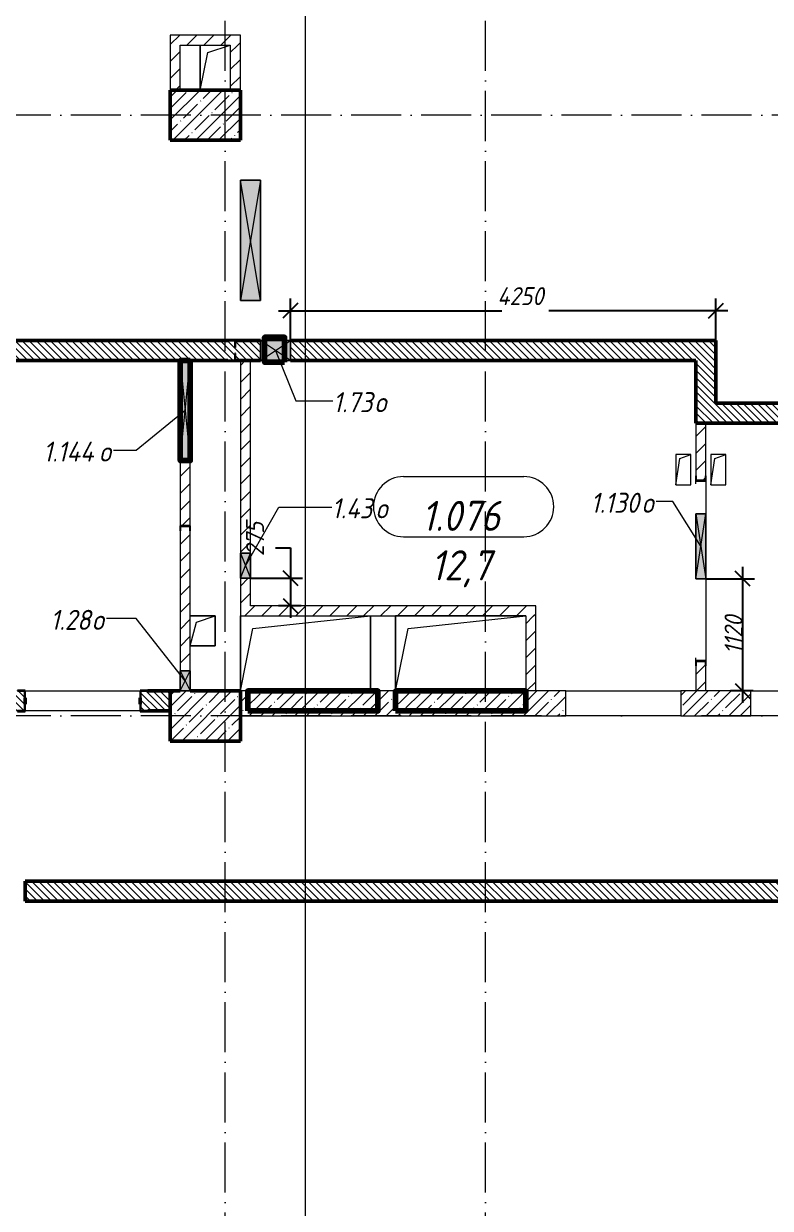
# Model space of a CAD drawing. Header units: millimetres. Extents: x -356862 to 418287, y 0 to 839748.
# Drawn here: x -164079 to -156622, y 486580 to 498411 of the extents above; entities that cross this region are included whole.
import ezdxf

# ---------------------------------------------------------------- set-up
doc = ezdxf.new("R2010")
doc.units = ezdxf.units.MM
doc.linetypes.add('50_200_ШТРИХ_1Т_ш5_п1_п1_', pattern=[700, 500, -100, 0, -100])
for name, color, linetype, lineweight in [('9.7) Заделка 956 шт', 6, 'Continuous', 158), ('A-____-____-DIMS', 7, 'Continuous', 9), ('A-DETL-GENF-OTLN', 7, 'Continuous', 9), ('A-FLOR-____-OTLN', 7, 'Continuous', 9), ('A-GENM-____-MCUT', 7, 'Continuous', 25), ('A-GENM-____-OTLN', 7, 'Continuous', 9), ('A-GENM-____-OTLN-1', 7, 'Continuous', 25), ('A-GLAZ-____-IDEN', 7, 'Continuous', 9), ('A-GLAZ-____-OTLN', 7, 'Continuous', 9), ('A-WALL-____-MCUT-1', 7, 'Continuous', 9), ('A-WALL-____-MCUT-2', 7, 'Continuous', 50), ('A-WALL-____-OTLN', 7, 'Continuous', 9), ('A-WALL-____-PATT-1', 7, 'Continuous', 9), ('A-WALL-FNSH-MCUT-1', 7, 'Continuous', 9), ('I-WALL-____-OTLN', 7, 'Continuous', 9), ('S-COLS-____-MCUT', 7, 'Continuous', 50), ('S-COLS-____-OTLN', 7, 'Continuous', 9), ('S-GRID-____-OTLN-1', 7, '50_200_ШТРИХ_1Т_ш5_п1_п1_', 9)]:
    doc.layers.add(name, color=color, linetype=linetype, lineweight=lineweight)
doc.layers.add('A-AREA-IDEN-1', color=7, linetype='Continuous', lineweight=9, true_color=0x000000)
doc.layers.add('G-____-____-SYMB-1', color=9, linetype='Continuous', lineweight=9, true_color=0x808080)
doc.styles.add('ISOCPEUR_I', font='isocpeui.ttf', dxfattribs={"width": 0.9, "height": 2.5})
doc.styles.add('ISOCPEUR_I_10', font='isocpeui.ttf', dxfattribs={"width": 0.9, "height": 180})
doc.styles.add('ISOCPEUR_I_9', font='isocpeui.ttf', dxfattribs={"width": 0.9, "height": 250})
doc.dimstyles.new('ISO-1_8_0_9К_СРЕДНИЙ_Кладочные_3', dxfattribs={"dimscale": 304.8, "dimtxt": 179.276612, "dimasz": 0.492126, "dimexe": 0.393701, "dimexo": 0, "dimgap": 0, "dimtad": 1, "dimdec": 3, "dimrnd": 0.001, "dimdsep": 46, "dimtxsty": 'ISOCPEUR_I_10', "dimblk1": 'OBLIQUE', "dimblk2": 'OBLIQUE', "dimsah": 1, "dimcen": 0.09, "dimdle": 0.393701, "dimazin": 0, "dimtfac": 1, "dimtdec": 4, "dimtix": 1, "dimtmove": 0, "dimatfit": 3, "dimfxl": 1, "dimtvp": 1, "dimtolj": 1, "dimtzin": 0, "dimarcsym": 2})
doc.dimstyles.new('ISO-1_8_0_9К_СРЕДНИЙ_Кладочные_4', dxfattribs={"dimscale": 304.8, "dimtxt": 179.276612, "dimasz": 0.492126, "dimexe": 0.393701, "dimexo": 0, "dimgap": 0, "dimtad": 1, "dimdec": 3, "dimrnd": 0.001, "dimdsep": 46, "dimtxsty": 'ISOCPEUR_I_10', "dimblk1": 'OBLIQUE', "dimblk2": 'OBLIQUE', "dimsah": 1, "dimcen": 0.09, "dimdle": 0.393701, "dimazin": 0, "dimtfac": 1, "dimtdec": 4, "dimtix": 1, "dimtmove": 1, "dimatfit": 3, "dimfxl": 1, "dimtvp": 1, "dimtolj": 1, "dimtzin": 0, "dimarcsym": 2})
doc.dimstyles.new('ISO-1_8_0_9К_СРЕДНИЙ_Кладочные_5', dxfattribs={"dimscale": 304.8, "dimtxt": 179.276612, "dimasz": 0.492126, "dimexe": 0.393701, "dimexo": 0, "dimgap": 0, "dimtad": 1, "dimdec": 3, "dimrnd": 0.001, "dimdsep": 46, "dimtxsty": 'ISOCPEUR_I_10', "dimblk1": 'OBLIQUE', "dimblk2": 'OBLIQUE', "dimsah": 1, "dimcen": 0.09, "dimdle": 0.393701, "dimazin": 0, "dimtfac": 1, "dimtdec": 4, "dimtix": 1, "dimtmove": 2, "dimatfit": 3, "dimfxl": 1, "dimtvp": 1, "dimtolj": 1, "dimtzin": 0, "dimarcsym": 2})
pattern_1 = [(135, (-176515.067, 459015.94), (-35.35534, -35.35534), [])]
pattern_2 = [(45, (-176515.07, 459015.94), (-84.8528, 84.8528), [])]

# ---------------------------------------------------------------- blocks, each defined once
blk = doc.blocks.new('BSC_Колонна _Прямоугольная - 500х700-V4-АР1_План отверстий 1 этажа в осях 1-64_А-ГГ')
at = {"layer": 'S-COLS-____-OTLN'}
h = blk.add_hatch(dxfattribs=at)
h.set_pattern_fill('FP_32', color=256, style=0, pattern_type=2)
h.set_pattern_definition([(315, (-32481.04, 14250), (114.04925, 114.04925), []), (315, (-32481.04, 14135.95), (114.04925, 114.04925), [201.613, -40.323, 3.353, -36.97])])
h.paths.add_polyline_path([(-250, 125), (-250, -350), (250, -350), (250, 350), (-250, 350), (-250, 150)], flags=0)
at = {"layer": 'S-COLS-____-MCUT'}
for p, q in [((250, 350), (-250, 350)), ((-250, 350), (-250, -350)), ((250, 250), (250, 350)), ((250, -350), (250, 150)), ((-250, -350), (250, -350))]:
    blk.add_line(p, q, dxfattribs=at)
blk = doc.blocks.new('BSC_Колонна _Прямоугольная - 500х700-V119-АР1_План отверстий 1 этажа в осях 1-64_А-ГГ')
at = {"layer": 'S-COLS-____-OTLN'}
h = blk.add_hatch(dxfattribs=at)
h.set_pattern_fill('FP_152', color=256, style=0, pattern_type=2)
h.set_pattern_definition([(315, (-38481.04, 14250), (114.04925, 114.04925), []), (315, (-38481.04, 14135.95), (114.04925, 114.04925), [201.613, -40.323, 3.353, -36.97])])
h.paths.add_polyline_path([(-250, 350), (-250, -350), (250, -350), (250, 350)], flags=0)
at = {"layer": 'S-COLS-____-MCUT'}
for p, q in [((250, 350), (-250, 350)), ((-250, 350), (-250, -350)), ((250, -350), (250, 350)), ((-250, -350), (250, -350))]:
    blk.add_line(p, q, dxfattribs=at)
blk = doc.blocks.new('154_Фахверк_СКБ_Швеллер - Тип_100_4010-27736299-АР1_План отверстий 1 этажа в осях 1-64_А-ГГ')
at = {"layer": 'A-GENM-____-MCUT'}
for p, q in [((175, 50), (125, 50)), ((125, 50), (125, -50)), ((128, 47), (175, 47)), ((128, -47), (128, 47)), ((175, 47), (175, 50)), ((125, -50), (175, -50)), ((175, -47), (128, -47)), ((175, -50), (175, -47))]:
    blk.add_line(p, q, dxfattribs=at)
blk = doc.blocks.new('Фахверк_СКБ_Уголок - 200_4010-27904266-АР1_План отверстий 1 этажа в осях 1-64_А-ГГ')
at = {"layer": 'A-GENM-____-MCUT'}
for p, q in [((125, 156), (50, 156)), ((50, 156), (50, 150)), ((50, 150), (119, 150)), ((119, 150), (119, 81)), ((125, 81), (125, 156)), ((119, 81), (125, 81)), ((125, 19), (119, 19)), ((119, 19), (119, -50)), ((125, -56), (125, 19)), ((119, -50), (50, -50)), ((50, -50), (50, -56)), ((50, -56), (125, -56))]:
    blk.add_line(p, q, dxfattribs=at)
blk = doc.blocks.new('154_Стойка_СКБ_Уголок - СМ-2230_200-28216496-АР1_План отверстий 1 этажа в осях 1-64_А-ГГ')
at = {"layer": 'A-GENM-____-MCUT'}
for p, q in [((125, 156), (125, 81)), ((200, 156), (125, 156)), ((131, 81), (131, 150)), ((131, 150), (200, 150)), ((200, 150), (200, 156)), ((125, 81), (131, 81)), ((131, 19), (125, 19)), ((125, 19), (125, -56)), ((131, -50), (131, 19)), ((125, -56), (200, -56)), ((200, -50), (131, -50)), ((200, -56), (200, -50))]:
    blk.add_line(p, q, dxfattribs=at)
blk = doc.blocks.new('AR_Отверстие прямоугольное _в плите_ - AR_Отверстие прямоугольное _в плите_-30459943-АР1_План отверстий 1 этажа в осях 1-64_А-ГГ')
at = {"layer": 'A-GENM-____-OTLN'}
for p, q in [((75, 150), (-75, 150)), ((-75, 150), (-75, -150)), ((-37, 113), (75, 150)), ((75, -150), (75, 150)), ((-75, -150), (-37, 113)), ((-75, -150), (75, -150))]:
    blk.add_line(p, q, dxfattribs=at)
blk = doc.blocks.new('AR_Отверстие прямоугольное _в плите_ - AR_Отверстие прямоугольное _в плите_-V194-АР1_План отверстий 1 этажа в осях 1-64_А-ГГ')
at = {"layer": 'A-GENM-____-OTLN'}
for p, q in [((-650, 375), (-650, -375)), ((-525, 250), (650, 375)), ((650, -375), (650, 375)), ((-650, -375), (-525, 250))]:
    blk.add_line(p, q, dxfattribs=at)
blk = doc.blocks.new('AR_Отверстие прямоугольное _в плите_ - AR_Отверстие прямоугольное _в плите_-V195-АР1_План отверстий 1 этажа в осях 1-64_А-ГГ')
at = {"layer": 'A-GENM-____-OTLN'}
for p, q in [((650, 375), (-650, 375)), ((-650, 375), (-650, -375)), ((-525, 250), (650, 375)), ((-650, -375), (-525, 250))]:
    blk.add_line(p, q, dxfattribs=at)
blk = doc.blocks.new('AR_Отверстие прямоугольное _в плите_ - AR_Отверстие прямоугольное _в плите_-V208-АР1_План отверстий 1 этажа в осях 1-64_А-ГГ')
at = {"layer": 'A-GENM-____-OTLN'}
for p, q in [((125, 150), (-125, 150)), ((-63, 88), (125, 150)), ((125, -150), (125, 150)), ((-125, -150), (-63, 88)), ((-125, -150), (125, -150))]:
    blk.add_line(p, q, dxfattribs=at)
blk = doc.blocks.new('AR_Отверстие прямоугольное _в плите_ - AR_Отверстие прямоугольное _в плите_-30552603-АР1_План отверстий 1 этажа в осях 1-64_А-ГГ')
at = {"layer": 'A-GENM-____-OTLN'}
for p, q in [((-150, 225), (-150, -225)), ((-150, -225), (-75, 150)), ((-75, 150), (150, 225))]:
    blk.add_line(p, q, dxfattribs=at)
blk = doc.blocks.new('AR_Отверстие прямоугольное _в стене__БезПР - AR_Отверстие прямоугольное _в стене__БезПР-36427964-АР1_План отверстий 1 этажа в осях 1-64_А-ГГ')
at = {"layer": 'A-GLAZ-____-OTLN'}
blk.add_hatch(color=256, dxfattribs=at).paths.add_polyline_path([(-150, 100), (-150, -100), (150, -100), (150, 100)], flags=0)
at = {"layer": 'A-DETL-GENF-OTLN'}
for p, q in [((-150, -100), (-150, 100)), ((-150, 100), (150, 100)), ((150, 100), (-150, -100)), ((-150, 100), (150, -100)), ((150, 100), (-150, 100)), ((-150, 100), (-150, -100)), ((150, 100), (150, -100)), ((150, -100), (150, 100)), ((150, -100), (-150, -100)), ((-150, -100), (150, -100))]:
    blk.add_line(p, q, dxfattribs=at)
at = {"layer": 'A-GLAZ-____-OTLN'}
blk.add_line((150, 100), (-150, 100), dxfattribs=at)
blk = doc.blocks.new('AR_Отверстие прямоугольное _в стене__БезПР - AR_Отверстие прямоугольное _в стене__БезПР-36428036-АР1_План отверстий 1 этажа в осях 1-64_А-ГГ')
at = {"layer": 'A-GLAZ-____-OTLN'}
blk.add_hatch(color=256, dxfattribs=at).paths.add_polyline_path([(-100, -50), (100, -50), (100, 50), (-100, 50)], flags=0)
at = {"layer": 'A-DETL-GENF-OTLN'}
for p, q in [((-100, -50), (-100, 50)), ((-100, 50), (100, 50)), ((100, 50), (-100, -50)), ((-100, 50), (100, -50)), ((100, 50), (-100, 50)), ((-100, 50), (-100, -50)), ((100, 50), (100, -50)), ((100, -50), (100, 50)), ((100, -50), (-100, -50)), ((-100, -50), (100, -50))]:
    blk.add_line(p, q, dxfattribs=at)
at = {"layer": 'A-GLAZ-____-OTLN'}
blk.add_line((100, 50), (-100, 50), dxfattribs=at)
blk = doc.blocks.new('AR_Отверстие прямоугольное _в стене__БезПР - AR_Отверстие прямоугольное _в стене__БезПР-36428091-АР1_План отверстий 1 этажа в осях 1-64_А-ГГ')
at = {"layer": 'A-GLAZ-____-OTLN'}
blk.add_hatch(color=256, dxfattribs=at).paths.add_polyline_path([(-125, -50), (125, -50), (125, 50), (-125, 50)], flags=0)
at = {"layer": 'A-DETL-GENF-OTLN'}
for p, q in [((-125, -50), (-125, 50)), ((-125, 50), (125, 50)), ((125, 50), (-125, -50)), ((-125, 50), (125, -50)), ((125, 50), (-125, 50)), ((-125, 50), (-125, -50)), ((125, 50), (125, -50)), ((125, -50), (125, 50)), ((125, -50), (-125, -50)), ((-125, -50), (125, -50))]:
    blk.add_line(p, q, dxfattribs=at)
at = {"layer": 'A-GLAZ-____-OTLN'}
blk.add_line((125, 50), (-125, 50), dxfattribs=at)
blk = doc.blocks.new('AR_Отверстие прямоугольное _в стене__БезПР - AR_Отверстие прямоугольное _в стене__БезПР-36428237-АР1_План отверстий 1 этажа в осях 1-64_А-ГГ')
at = {"layer": 'A-GLAZ-____-OTLN'}
blk.add_hatch(color=256, dxfattribs=at).paths.add_polyline_path([(-325, -50), (325, -50), (325, 50), (-325, 50)], flags=0)
at = {"layer": 'A-DETL-GENF-OTLN'}
for p, q in [((-325, -50), (-325, 50)), ((-325, 50), (325, 50)), ((325, 50), (-325, -50)), ((-325, 50), (325, -50)), ((325, 50), (-325, 50)), ((-325, 50), (-325, -50)), ((325, 50), (325, -50)), ((325, -50), (325, 50)), ((325, -50), (-325, -50)), ((-325, -50), (325, -50))]:
    blk.add_line(p, q, dxfattribs=at)
at = {"layer": 'A-GLAZ-____-OTLN'}
blk.add_line((325, 50), (-325, 50), dxfattribs=at)
blk = doc.blocks.new('AR_Отверстие прямоугольное _в стене__БезПР - AR_Отверстие прямоугольное _в стене__БезПР-36427925-АР1_План отверстий 1 этажа в осях 1-64_А-ГГ')
at = {"layer": 'A-GLAZ-____-OTLN'}
blk.add_hatch(color=256, dxfattribs=at).paths.add_polyline_path([(500, -50), (500, 50), (-500, 50), (-500, -50)], flags=0)
at = {"layer": 'A-DETL-GENF-OTLN'}
for p, q in [((-500, -50), (-500, 50)), ((-500, 50), (500, 50)), ((500, 50), (-500, -50)), ((-500, 50), (500, -50)), ((500, 50), (-500, 50)), ((-500, 50), (-500, -50)), ((500, 50), (500, -50)), ((500, -50), (500, 50)), ((500, -50), (-500, -50)), ((-500, -50), (500, -50))]:
    blk.add_line(p, q, dxfattribs=at)
at = {"layer": 'A-GLAZ-____-OTLN'}
blk.add_line((500, 50), (-500, 50), dxfattribs=at)
blk = doc.blocks.new('AR_Отверстие прямоугольное _в стене_ - AR_Отверстие прямоугольное _в стене__ОВ-36896535-АР1_План отверстий 1 этажа в осях 1-64_А-ГГ')
at = {"layer": 'A-GLAZ-____-OTLN'}
blk.add_hatch(color=256, dxfattribs=at).paths.add_polyline_path([(600, -100), (600, 100), (-600, 100), (-600, -100)], flags=0)
at = {"layer": 'A-DETL-GENF-OTLN'}
for p, q in [((-600, -100), (-600, 100)), ((-600, 100), (600, 100)), ((600, 100), (-600, -100)), ((-600, 100), (600, -100)), ((600, 100), (-600, 100)), ((-600, 100), (-600, -100)), ((600, 100), (600, -100)), ((600, -100), (600, 100)), ((600, -100), (-600, -100)), ((-600, -100), (600, -100))]:
    blk.add_line(p, q, dxfattribs=at)
blk = doc.blocks.new('_Oblique')
at = {"color": 0, "linetype": 'ByBlock', "lineweight": -2}
blk.add_line((-0.5, -0.5), (0.5, 0.5), dxfattribs=at)
blk = doc.blocks.new('*D13412')
at = {"layer": 'A-____-____-DIMS', "color": 0, "lineweight": -2, "transparency": 16777216}
for p, q in [((-161415, 495247), (-161415, 495665)), ((-157165, 495247), (-157165, 495665)), ((-161535, 495545), (-159303, 495545)), ((-157045, 495545), (-158833, 495545))]:
    blk.add_line(p, q, dxfattribs=at)
at = {"layer": 'Defpoints', "color": 0, "transparency": 16777216}
for p in [(-157165, 495545), (-161415, 495247), (-157165, 495247)]:
    blk.add_point(p, dxfattribs=at)
at = {"layer": 'A-____-____-DIMS', "color": 0, "lineweight": -2, "transparency": 16777216, "xscale": 150, "yscale": 150, "zscale": 150, "rotation": 180}
blk.add_blockref('_Oblique', (-161415, 495545), dxfattribs=at)
at = {"layer": 'A-____-____-DIMS', "color": 0, "lineweight": -2, "transparency": 16777216, "xscale": 150, "yscale": 150, "zscale": 150}
blk.add_blockref('_Oblique', (-157165, 495545), dxfattribs=at)
at = {"layer": 'A-____-____-DIMS', "color": 0, "transparency": 16777216, "insert": (-159349, 495780), "char_height": 180, "width": 562.65, "attachment_point": 1, "line_spacing_factor": 1.149209, "style": 'ISOCPEUR_I_10'}
blk.add_mtext('\\A1;4250', dxfattribs=at)
blk = doc.blocks.new('*D13413')
at = {"layer": 'A-____-____-DIMS', "color": 0, "lineweight": -2, "transparency": 16777216}
for p, q in [((-156899, 492987), (-156899, 491627)), ((-157265, 492867), (-156779, 492867)), ((-156793, 491747), (-157019, 491747))]:
    blk.add_line(p, q, dxfattribs=at)
at = {"layer": 'Defpoints', "color": 0, "transparency": 16777216}
for p in [(-157265, 492867), (-156899, 491747), (-156793, 491747)]:
    blk.add_point(p, dxfattribs=at)
at = {"layer": 'A-____-____-DIMS', "color": 0, "lineweight": -2, "transparency": 16777216, "xscale": 150, "yscale": 150, "zscale": 150}
for p, rotation in [((-156899, 492867), 90), ((-156899, 491747), 270)]:
    blk.add_blockref('_Oblique', p, dxfattribs=dict(at, rotation=rotation))
at = {"layer": 'A-____-____-DIMS', "color": 0, "transparency": 16777216, "insert": (-156989, 492307), "char_height": 180, "width": 463.36, "attachment_point": 5, "rotation": 90, "style": 'ISOCPEUR_I_10'}
blk.add_mtext('\\A1;1120', dxfattribs=at)
blk = doc.blocks.new('*D13414')
at = {"layer": 'A-____-____-DIMS', "color": 0, "lineweight": -2, "transparency": 16777216}
for p, q in [((-161563, 493177), (-161413, 493177)), ((-161413, 493177), (-161413, 492872)), ((-161413, 492992), (-161413, 492477)), ((-161815, 492872), (-161293, 492872)), ((-161307, 492597), (-161533, 492597))]:
    blk.add_line(p, q, dxfattribs=at)
at = {"layer": 'Defpoints', "color": 0, "transparency": 16777216}
for p in [(-161815, 492872), (-161413, 492597), (-161307, 492597)]:
    blk.add_point(p, dxfattribs=at)
at = {"layer": 'A-____-____-DIMS', "color": 0, "lineweight": -2, "transparency": 16777216, "xscale": 150, "yscale": 150, "zscale": 150}
for p, rotation in [((-161413, 492872), 90), ((-161413, 492597), 270)]:
    blk.add_blockref('_Oblique', p, dxfattribs=dict(at, rotation=rotation))
at = {"layer": 'A-____-____-DIMS', "color": 0, "transparency": 16777216, "insert": (-161858, 493093), "char_height": 180, "width": 409.58, "attachment_point": 1, "rotation": 90, "line_spacing_factor": 1.149209, "style": 'ISOCPEUR_I_10'}
blk.add_mtext('\\A1;275', dxfattribs=at)
blk = doc.blocks.new('AAR_СКБ_Марка_помещения_1_5 ммп - Номер _ Площадь-27962135-АИ_План этажа_Стены_1')
at = {"layer": 'A-AREA-IDEN-1'}
for p, q in [((-2.987, 3), (3.013, 3)), ((-2.987, 0), (3.013, 0))]:
    blk.add_line(p, q, dxfattribs=at)
for centre, start, end in [((-2.987, 1.5), 90, 270), ((3.013, 1.5), 270, 90)]:
    blk.add_arc(centre, 1.5, start, end, dxfattribs=at)

msp = doc.modelspace()

# ---------------------------------------------------------------- hatches: boundary and pattern name
at = {"layer": 'A-WALL-____-PATT-1'}
h = msp.add_hatch(dxfattribs=at)
h.set_pattern_fill('FP_4', color=256, style=0, pattern_type=2)
h.set_pattern_definition(pattern_2)
h.paths.add_polyline_path([(-162515.0675, 497746.983), (-162515.0675, 498296.983), (-162615.0675, 498296.983), (-162615.0675, 497746.983)], flags=0)
h = msp.add_hatch(dxfattribs=at)
h.set_pattern_fill('FP_4', color=256, style=0, pattern_type=2)
h.set_pattern_definition(pattern_2)
h.paths.add_polyline_path([(-162015.0675, 498196.983), (-161915.0675, 498196.983), (-161915.0675, 498296.983), (-162515.0675, 498296.983), (-162515.0675, 498196.983), (-162390.3032, 498196.983)], flags=0)
h = msp.add_hatch(dxfattribs=at)
h.set_pattern_fill('FP_4', color=256, style=0, pattern_type=2)
h.set_pattern_definition(pattern_2)
h.paths.add_polyline_path([(-161915.0675, 497746.983), (-161915.0675, 498196.983), (-162015.0675, 498196.983), (-162015.0675, 497746.983)], flags=0)
h = msp.add_hatch(dxfattribs=at)
h.set_pattern_fill('FP_6', color=256, style=0, pattern_type=2)
h.set_pattern_definition(pattern_1)
h.paths.add_polyline_path([(-157365.0675, 495046.983), (-157165.0675, 495046.983), (-157165.0675, 495246.983), (-161415.0675, 495246.983), (-161415.0675, 495046.983), (-158855.3747, 495046.983)], flags=0)
h.paths.add_polyline_path([(-161965.0675, 495046.983), (-161715.0675, 495046.983), (-161715.0675, 495246.983), (-161965.0675, 495246.983), (-161965.0675, 495177.983), (-161971.0675, 495177.983), (-161971.0675, 495246.983), (-166715.0675, 495246.983), (-166715.0675, 495046.983), (-161971.0675, 495046.983), (-161971.0675, 495115.983), (-161965.0675, 495115.983)], flags=0)
h = msp.add_hatch(dxfattribs=at)
h.set_pattern_fill('FP_4', color=256, style=0, pattern_type=2)
h.set_pattern_definition(pattern_2)
h.paths.add_polyline_path([(-161815.0675, 492596.983), (-161815.0675, 492871.983), (-161915.0675, 492871.983), (-161915.0675, 492596.983)], flags=0)
h.paths.add_polyline_path([(-161915.0675, 493121.983), (-161815.0675, 493121.983), (-161815.0675, 495046.983), (-161915.0675, 495046.983), (-161915.0675, 494150.1868)], flags=0)
h = msp.add_hatch(dxfattribs=at)
h.set_pattern_fill('FP_6', color=256, style=0, pattern_type=2)
h.set_pattern_definition(pattern_1)
h.paths.add_polyline_path([(-157165.0675, 494421.983), (-157165.0675, 495046.983), (-157365.0675, 495046.983), (-157365.0675, 494421.983)], flags=0)
h = msp.add_hatch(dxfattribs=at)
h.set_pattern_fill('FP_6', color=256, style=0, pattern_type=2)
h.set_pattern_definition(pattern_1)
h.paths.add_polyline_path([(-153215.0675, 494421.983), (-153215.0675, 494621.983), (-157165.0675, 494621.983), (-157165.0675, 494421.983), (-153552.9818, 494421.983)], flags=0)
h = msp.add_hatch(dxfattribs=at)
h.set_pattern_fill('FP_4', color=256, style=0, pattern_type=2)
h.set_pattern_definition(pattern_2)
h.paths.add_polyline_path([(-157365.0675, 491746.983), (-157265.0675, 491746.983), (-157265.0675, 491996.983), (-157268.0675, 491996.983), (-157268.0675, 492043.983), (-157362.0675, 492043.983), (-157362.0675, 491996.983), (-157365.0675, 491996.983)], flags=0)
h.paths.add_polyline_path([(-157362.0675, 493849.983), (-157268.0675, 493849.983), (-157268.0675, 493896.983), (-157265.0675, 493896.983), (-157265.0675, 494421.983), (-157365.0675, 494421.983), (-157365.0675, 493896.983), (-157362.0675, 493896.983)], flags=0)
h = msp.add_hatch(dxfattribs=at)
h.set_pattern_fill('FP_4', color=256, style=0, pattern_type=2)
h.set_pattern_definition(pattern_2)
h.paths.add_polyline_path([(-162515.0675, 491946.983), (-162415.0675, 491946.983), (-162415.0675, 493346.983), (-162418.0675, 493346.983), (-162418.0675, 493393.983), (-162512.0675, 493393.983), (-162512.0675, 493346.983), (-162515.0675, 493346.983)], flags=0)
h.paths.add_polyline_path([(-162415.0675, 493396.983), (-162415.0675, 494046.983), (-162515.0675, 494046.983), (-162515.0675, 493396.983), (-162418.0675, 493396.983)], flags=0)
h = msp.add_hatch(dxfattribs=at)
h.set_pattern_fill('FP_4', color=256, style=0, pattern_type=2)
h.set_pattern_definition(pattern_2)
h.paths.add_polyline_path([(-158965.0675, 492496.983), (-158965.0675, 492596.983), (-161915.0675, 492596.983), (-161915.0675, 492496.983), (-159065.0675, 492496.983)], flags=0)
h = msp.add_hatch(dxfattribs=at)
h.set_pattern_fill('FP_4', color=256, style=0, pattern_type=2)
h.set_pattern_definition(pattern_2)
h.paths.add_polyline_path([(-158965.0675, 491746.983), (-158965.0675, 492496.983), (-159065.0675, 492496.983), (-159065.0675, 491746.983)], flags=0)
h = msp.add_hatch(dxfattribs=at)
h.set_pattern_fill('FP_6', color=256, style=0, pattern_type=2)
h.set_pattern_definition(pattern_1)
h.paths.add_polyline_path([(-162615.0675, 491546.983), (-162615.0675, 491746.983), (-162909.0675, 491746.983), (-162909.0675, 491677.983), (-162915.0675, 491677.983), (-162915.0675, 491615.983), (-162909.0675, 491615.983), (-162909.0675, 491546.983), (-162840.0675, 491546.983)], flags=0)
h.paths.add_polyline_path([(-164157.7675, 491546.983), (-164071.0675, 491546.983), (-164071.0675, 491615.983), (-164065.0675, 491615.983), (-164065.0675, 491677.983), (-164071.0675, 491677.983), (-164071.0675, 491746.983), (-164615.0675, 491746.983), (-164615.0675, 491546.983)], flags=0)
h.paths.add_polyline_path([(-165915.0675, 491546.983), (-165915.0675, 491746.983), (-166415.0675, 491746.983), (-166415.0675, 491546.983), (-165925.2318, 491546.983)], flags=0)
h = msp.add_hatch(dxfattribs=at)
h.set_pattern_fill('FP_27', color=256, style=0, pattern_type=2)
h.set_pattern_definition([(45, (-176515.07, 459015.94), (-114.04925, 114.04925), []), (45, (-176401.02, 459015.94), (-114.04925, 114.04925), [201.612, -40.322, 3.353, -36.97])])
h.paths.add_polyline_path([(-153665.0675, 491496.983), (-153665.0675, 491746.983), (-155665.0675, 491746.983), (-155665.0675, 491496.983), (-155320.4461, 491496.983)], flags=0)
h.paths.add_polyline_path([(-156815.0675, 491496.983), (-156815.0675, 491746.983), (-157515.0675, 491746.983), (-157515.0675, 491496.983), (-157087.9104, 491496.983)], flags=0)
h.paths.add_polyline_path([(-158665.0675, 491496.983), (-158665.0675, 491746.983), (-161915.0675, 491746.983), (-161915.0675, 491496.983), (-158855.3747, 491496.983)], flags=0)
h = msp.add_hatch(dxfattribs=at)
h.set_pattern_fill('FP_6', color=256, style=0, pattern_type=2)
h.set_pattern_definition(pattern_1)
h.paths.add_polyline_path([(-154765.0675, 489646.983), (-154765.0675, 489846.983), (-164065.0675, 489846.983), (-164065.0675, 489646.983), (-155320.4461, 489646.983)], flags=0)

# ---------------------------------------------------------------- linework, layer by layer
at = {"layer": '9.7) Заделка 956 шт'}
for points in [[(-161472.762, 495029.9702), (-161672.762, 495029.9702), (-161672.762, 495279.9702), (-161472.762, 495279.9702)], [(-162415.0675, 495046.983), (-162515.0675, 495046.983), (-162515.0675, 494046.983), (-162415.0675, 494046.983)], [(-161841.7587, 491546.983), (-160541.7587, 491546.983), (-160541.7587, 491746.983), (-161841.7587, 491746.983)], [(-160364.998, 491546.983), (-159064.998, 491546.983), (-159064.998, 491746.983), (-160364.998, 491746.983)]]:
    msp.add_lwpolyline(points, close=True, dxfattribs=at)
at = {"layer": 'A-FLOR-____-OTLN'}
for p, q in [((-162315.0675, 497746.983), (-162315.0675, 498196.983)), ((-162415.0675, 492496.983), (-162165.0675, 492496.983)), ((-162165.0675, 492496.983), (-162165.0675, 492196.983)), ((-161915.0675, 491746.983), (-161915.0675, 492496.983)), ((-160615.0675, 492496.983), (-160615.0675, 491746.983)), ((-160365.0675, 492496.6355), (-159065.0675, 492496.6355)), ((-160365.0675, 491746.983), (-160365.0675, 492496.6355)), ((-162165.0675, 492196.983), (-162415.0675, 492196.983))]:
    msp.add_line(p, q, dxfattribs=at)
at = {"layer": 'A-GLAZ-____-IDEN'}
for p, q in [((-161565.0675, 495146.983), (-161359.9391, 494643.3488)), ((-162465.0675, 494546.983), (-162954.5156, 494150.0571)), ((-161359.9391, 494643.3488), (-160990.7124, 494643.3488)), ((-162954.5156, 494150.0571), (-163181.9012, 494150.0571)), ((-157595.4521, 493638.7222), (-157762.3557, 493638.7222)), ((-157315.0675, 493191.983), (-157595.4521, 493638.7222)), ((-161865.0675, 492996.983), (-161531.579, 493583.5575)), ((-161531.579, 493583.5575), (-161002.8624, 493583.5575)), ((-162954.5156, 492469.4592), (-163253.4534, 492469.4592)), ((-162465.0675, 491846.983), (-162954.5156, 492469.4592))]:
    msp.add_line(p, q, dxfattribs=at)
at = {"layer": 'A-WALL-____-MCUT-1'}
for p, q in [((-158665.0675, 491746.983), (-161915.0675, 491746.983)), ((-158665.0675, 491496.983), (-158665.0675, 491746.983)), ((-156815.0675, 491746.983), (-157515.0675, 491746.983)), ((-157515.0675, 491746.983), (-157515.0675, 491496.983)), ((-156815.0675, 491496.983), (-156815.0675, 491746.983)), ((-161915.0675, 491496.983), (-158665.0675, 491496.983)), ((-157515.0675, 491496.983), (-156815.0675, 491496.983))]:
    msp.add_line(p, q, dxfattribs=at)
at = {"layer": 'A-WALL-____-MCUT-2'}
for p, q in [((-162040.0675, 495246.983), (-166715.0675, 495246.983)), ((-161715.0675, 495246.983), (-161965.0675, 495246.983)), ((-157165.0675, 495246.983), (-161415.0675, 495246.983)), ((-157165.0675, 494621.983), (-157165.0675, 495246.983)), ((-166065.0675, 495046.983), (-162515.0675, 495046.983)), ((-162415.0675, 495046.983), (-162040.0675, 495046.983)), ((-161965.0675, 495046.983), (-161715.0675, 495046.983)), ((-161415.0675, 495046.983), (-157365.0675, 495046.983)), ((-157365.0675, 495046.983), (-157365.0675, 494421.983)), ((-153215.0675, 494621.983), (-157165.0675, 494621.983)), ((-157365.0675, 494421.983), (-153215.0675, 494421.983)), ((-162615.0675, 491746.983), (-162840.0675, 491746.983)), ((-164065.0675, 491615.983), (-164065.0675, 491677.983)), ((-162915.0675, 491677.983), (-162915.0675, 491615.983)), ((-162840.0675, 491546.983), (-162615.0675, 491546.983)), ((-154765.0675, 489846.983), (-164065.0675, 489846.983)), ((-164065.0675, 489846.983), (-164065.0675, 489646.983)), ((-164065.0675, 489646.983), (-154765.0675, 489646.983))]:
    msp.add_line(p, q, dxfattribs=at)
at = {"layer": 'A-WALL-____-OTLN'}
for p, q in [((-158665.0675, 491746.983), (-157515.0675, 491746.983)), ((-156815.0675, 491746.983), (-155665.0675, 491746.983)), ((-157515.0675, 491496.983), (-158665.0675, 491496.983)), ((-155665.0675, 491496.983), (-156815.0675, 491496.983))]:
    msp.add_line(p, q, dxfattribs=at)
at = {"layer": 'A-WALL-FNSH-MCUT-1'}
for p, q in [((-161915.0675, 498296.983), (-162615.0675, 498296.983)), ((-162615.0675, 498296.983), (-162615.0675, 497746.983)), ((-161915.0675, 497746.983), (-161915.0675, 498296.983)), ((-162515.0675, 498196.983), (-162015.0675, 498196.983)), ((-162515.0675, 497746.983), (-162515.0675, 498196.983)), ((-162015.0675, 498196.983), (-162015.0675, 497746.983)), ((-161915.0675, 495046.983), (-161915.0675, 493121.983)), ((-161815.0675, 493121.983), (-161815.0675, 495046.983)), ((-157365.0675, 494421.983), (-157365.0675, 493896.983)), ((-157265.0675, 493896.983), (-157265.0675, 494421.983)), ((-162515.0675, 494046.983), (-162515.0675, 493396.983)), ((-162415.0675, 493396.983), (-162415.0675, 494046.983)), ((-162515.0675, 493346.983), (-162515.0675, 491946.983)), ((-162415.0675, 491946.983), (-162415.0675, 493346.983)), ((-161915.0675, 492871.983), (-161915.0675, 492496.983)), ((-161815.0675, 492596.983), (-161815.0675, 492871.983)), ((-158965.0675, 492596.983), (-161815.0675, 492596.983)), ((-158965.0675, 491746.983), (-158965.0675, 492596.983)), ((-161915.0675, 492496.983), (-159065.0675, 492496.983)), ((-159065.0675, 492496.983), (-159065.0675, 491746.983)), ((-157365.0675, 491996.983), (-157365.0675, 491746.983)), ((-157265.0675, 491746.983), (-157265.0675, 491996.983))]:
    msp.add_line(p, q, dxfattribs=at)
at = {"layer": 'G-____-____-SYMB-1'}
msp.add_line((-161268.7965, 509080.8478), (-161268.7965, 454344.9617), dxfattribs=at)
at = {"layer": 'I-WALL-____-OTLN'}
for p, q in [((-157365.0675, 493816.983), (-157365.0675, 493846.983)), ((-157265.0675, 493846.983), (-157265.0675, 493516.983)), ((-157265.0675, 492866.983), (-157265.0675, 492046.983)), ((-157365.0675, 492046.983), (-157365.0675, 492076.983)), ((-164065.0675, 491746.983), (-162915.0675, 491746.983)), ((-162915.0675, 491546.983), (-164065.0675, 491546.983))]:
    msp.add_line(p, q, dxfattribs=at)
at = {"layer": 'S-GRID-____-OTLN-1'}
for p, q in [((-162065.0675, 454533.3346), (-162065.0675, 508896.9006)), ((-159465.0675, 454533.3346), (-159465.0675, 508896.9006)), ((-149807.3283, 497496.983), (-181183.8377, 497496.983)), ((-149807.3283, 491496.983), (-181183.8377, 491496.983))]:
    msp.add_line(p, q, dxfattribs=at)

# ---------------------------------------------------------------- block references
at = {"layer": 'A-AREA-IDEN-1', "xscale": 199.9999999999999, "yscale": 199.9999999999999, "zscale": 199.9999999999999}
msp.add_blockref('AAR_СКБ_Марка_помещения_1_5 ммп - Номер _ Площадь-27962135-АИ_План этажа_Стены_1', (-159687.8621, 493287.5286), dxfattribs=at)
at = {"layer": 'A-GENM-____-OTLN'}
for name, p in [('AR_Отверстие прямоугольное _в плите_ - AR_Отверстие прямоугольное _в плите_-30552603-АР1_План отверстий 1 этажа в осях 1-64_А-ГГ', (-162165.0675, 497971.983)), ('AR_Отверстие прямоугольное _в плите_ - AR_Отверстие прямоугольное _в плите_-30459943-АР1_План отверстий 1 этажа в осях 1-64_А-ГГ', (-157490.0675, 493956.983)), ('AR_Отверстие прямоугольное _в плите_ - AR_Отверстие прямоугольное _в плите_-30459943-АР1_План отверстий 1 этажа в осях 1-64_А-ГГ', (-157140.0675, 493956.983)), ('AR_Отверстие прямоугольное _в плите_ - AR_Отверстие прямоугольное _в плите_-V208-АР1_План отверстий 1 этажа в осях 1-64_А-ГГ', (-162290.0675, 492346.983)), ('AR_Отверстие прямоугольное _в плите_ - AR_Отверстие прямоугольное _в плите_-V194-АР1_План отверстий 1 этажа в осях 1-64_А-ГГ', (-161265.0675, 492121.983)), ('AR_Отверстие прямоугольное _в плите_ - AR_Отверстие прямоугольное _в плите_-V195-АР1_План отверстий 1 этажа в осях 1-64_А-ГГ', (-159715.0675, 492121.6355))]:
    msp.add_blockref(name, p, dxfattribs=at)
at = {"layer": 'A-GENM-____-OTLN-1'}
for name, p in [('Фахверк_СКБ_Уголок - 200_4010-27904266-АР1_План отверстий 1 этажа в осях 1-64_А-ГГ', (-162090.0675, 495096.983)), ('154_Стойка_СКБ_Уголок - СМ-2230_200-28216496-АР1_План отверстий 1 этажа в осях 1-64_А-ГГ', (-163040.0675, 491596.983))]:
    msp.add_blockref(name, p, dxfattribs=at)
for name, p, rotation in [('154_Фахверк_СКБ_Швеллер - Тип_100_4010-27736299-АР1_План отверстий 1 этажа в осях 1-64_А-ГГ', (-157315.0675, 493721.983), 89.9999999999999), ('154_Фахверк_СКБ_Швеллер - Тип_100_4010-27736299-АР1_План отверстий 1 этажа в осях 1-64_А-ГГ', (-162465.0675, 493521.983), 269.9999999999999), ('154_Фахверк_СКБ_Швеллер - Тип_100_4010-27736299-АР1_План отверстий 1 этажа в осях 1-64_А-ГГ', (-157315.0675, 492171.983), 269.9999999999999), ('154_Стойка_СКБ_Уголок - СМ-2230_200-28216496-АР1_План отверстий 1 этажа в осях 1-64_А-ГГ', (-163940.0675, 491696.983), 180)]:
    msp.add_blockref(name, p, dxfattribs=dict(at, rotation=rotation))
at = {"layer": 'A-GLAZ-____-OTLN'}
for name, p, rotation in [('AR_Отверстие прямоугольное _в стене_ - AR_Отверстие прямоугольное _в стене__ОВ-36896535-АР1_План отверстий 1 этажа в осях 1-64_А-ГГ', (-161815.0675, 496246.983), 270.0000000000007), ('AR_Отверстие прямоугольное _в стене__БезПР - AR_Отверстие прямоугольное _в стене__БезПР-36427964-АР1_План отверстий 1 этажа в осях 1-64_А-ГГ', (-161565.0675, 495146.983), 180), ('AR_Отверстие прямоугольное _в стене__БезПР - AR_Отверстие прямоугольное _в стене__БезПР-36427925-АР1_План отверстий 1 этажа в осях 1-64_А-ГГ', (-162465.0675, 494546.983), 89.99999999999993), ('AR_Отверстие прямоугольное _в стене__БезПР - AR_Отверстие прямоугольное _в стене__БезПР-36428237-АР1_План отверстий 1 этажа в осях 1-64_А-ГГ', (-157315.0675, 493191.983), 89.9999999999999), ('AR_Отверстие прямоугольное _в стене__БезПР - AR_Отверстие прямоугольное _в стене__БезПР-36428091-АР1_План отверстий 1 этажа в осях 1-64_А-ГГ', (-161865.0675, 492996.983), 89.99999999999993), ('AR_Отверстие прямоугольное _в стене__БезПР - AR_Отверстие прямоугольное _в стене__БезПР-36428036-АР1_План отверстий 1 этажа в осях 1-64_А-ГГ', (-162465.0675, 491846.983), 89.99999999999993)]:
    msp.add_blockref(name, p, dxfattribs=dict(at, rotation=rotation))
at = {"layer": 'S-COLS-____-OTLN', "rotation": 89.9999999999999}
for name, p in [('BSC_Колонна _Прямоугольная - 500х700-V119-АР1_План отверстий 1 этажа в осях 1-64_А-ГГ', (-162265.0675, 497496.983)), ('BSC_Колонна _Прямоугольная - 500х700-V4-АР1_План отверстий 1 этажа в осях 1-64_А-ГГ', (-162265.0675, 491496.983))]:
    msp.add_blockref(name, p, dxfattribs=at)

# ---------------------------------------------------------------- texts
at = {"layer": 'A-AREA-IDEN-1', "char_height": 300, "attachment_point": 8, "line_spacing_factor": 1.139951, "style": 'ISOCPEUR_I'}
for s, insert, width in [('\\pxqc,t8.46667,16.93333,25.4,33.86667,42.33333,50.8,59.26667,67.73333,76.2,84.66667,93.13333,101.6,110.06667,118.53333,127,135.46667,143.93333,152.4,160.86667,169.33333,177.8,186.26667,194.73333,203.2,211.66667,220.13333,228.6,237.06667,245.53333,254,262.46667,270.93333;{1.076}', (-159713.2911, 493345.8584), 900), ('\\pxqc,t8.46667,16.93333,25.4,33.86667,42.33333,50.8,59.26667,67.73333,76.2,84.66667,93.13333,101.6,110.06667,118.53333,127,135.46667,143.93333,152.4,160.86667,169.33333,177.8,186.26667,194.73333,203.2,211.66667,220.13333,228.6,237.06667,245.53333,254,262.46667,270.93333;{12,7}', (-159713.2911, 492781.9105), 702)]:
    msp.add_mtext(s, dxfattribs=dict(at, insert=insert, width=width))
at = {"layer": 'A-GLAZ-____-IDEN', "char_height": 200, "attachment_point": 1, "style": 'ISOCPEUR_I_9'}
for s, insert, width in [('1.73', (-160990.7124, 494730.9634), 505.063125), ('\\fISOCPEUR|b0|i1|c204|p34|;\\W.9;о', (-160573.9937, 494730.9634), 158.734125), ('1.144', (-163884.455, 494237.6717), 678.227625), ('\\fISOCPEUR|b0|i1|c204|p34|;\\W.9;о', (-163324.8613, 494237.6717), 158.734125), ('1.130', (-158417.2089, 493726.3367), 620.506125), ('1.43', (-161002.8624, 493671.1721), 533.923875), ('\\fISOCPEUR|b0|i1|c204|p34|;\\W.9;о', (-160562.3312, 493671.1721), 158.734125), ('\\fISOCPEUR|b0|i1|c204|p34|;\\W.9;о', (-157905.2402, 493726.3367), 158.734125), ('1.28', (-163812.905, 492557.0738), 505.063125), ('\\fISOCPEUR|b0|i1|c204|p34|;\\W.9;о', (-163396.1863, 492557.0738), 158.734125)]:
    msp.add_mtext(s, dxfattribs=dict(at, insert=insert, width=width))

# ---------------------------------------------------------------- dimensions: what is measured, and where the dimension line sits
at = {"layer": 'A-____-____-DIMS'}
dim = msp.add_linear_dim(base=(-157165.0675, 495545.1709), p1=(-161415.0675, 495246.983), p2=(-157165.0675, 495246.983), dimstyle='ISO-1_8_0_9К_СРЕДНИЙ_Кладочные_5', override={"dimpost": '<>', "dimfxl": 4250}, dxfattribs=at)
dim.commit()
dim.dimension.update_dxf_attribs({"geometry": '*D13412', "text_midpoint": (-159067.9105, 495660.333), "dimtype": 160})
dim = msp.add_linear_dim(base=(-161413.1391, 492596.983), p1=(-161815.0675, 492871.983), p2=(-161307.0731, 492596.983), angle=90, dimstyle='ISO-1_8_0_9К_СРЕДНИЙ_Кладочные_4', override={"dimpost": '<>', "dimfxl": 577.653288}, dxfattribs=at)
dim.commit()
dim.dimension.update_dxf_attribs({"geometry": '*D13414', "text_midpoint": (-161528.3011, 493177.3496), "dimtype": 160, "text_rotation": 90})
dim = msp.add_linear_dim(base=(-156899.0277, 491746.983), p1=(-157265.0675, 492866.983), p2=(-156792.9617, 491746.983), angle=90, dimstyle='ISO-1_8_0_9К_СРЕДНИЙ_Кладочные_3', override={"dimpost": '<>', "dimfxl": 1215.435657}, dxfattribs=at)
dim.commit()
dim.dimension.update_dxf_attribs({"geometry": '*D13413', "text_midpoint": (-156989.0277, 492306.983)})

doc.saveas('drawing.dxf')
